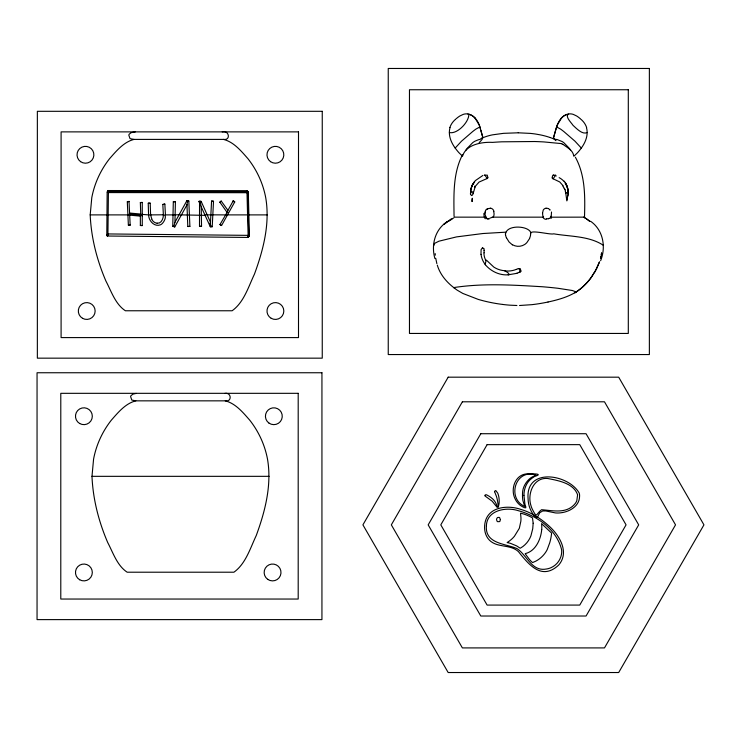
<?xml version="1.0" encoding="UTF-8"?>
<svg xmlns="http://www.w3.org/2000/svg" width="741" height="741" viewBox="0 0 741 741"><rect width="100%" height="100%" fill="white"/><g stroke="black" fill="none" stroke-linecap="round" stroke-linejoin="round"><path stroke-width="1.11" d="M140.734 214.186L140.355 202.552L142.263 202.413L142.253 225.588L140.355 225.486L140.355 216.122L141.707 215.149M584.51 216.604C585.094 196.578 585.353 175.33 575.387 157.212M520.154 271.873A1.51 1.343 -1.1 0 0 520.654 271.549L520.71 271.419M246.762 192.79A1.853 0.695 -31.6 0 1 246.734 192.114A1.056 0.843 -89.9 0 1 247.281 190.669L107.973 190.539A1.056 0.871 -89.9 0 1 108.566 191.938L107.158 191.984L106.797 234.906M108.158 214.955L107.936 233.943L248.124 235.36L247.577 214.973M219.66 202.293L221.216 201.07L227.932 210.333L233.369 200.616L234.74 201.95L221.559 225.533L219.864 224.532M248.596 236.759L247.753 236.648L247.79 235.916A1.056 0.852 -89.4 0 0 248.383 237.444L107.241 236.018L106.824 234.916M142.476 214.353A1.547 0.741 -26.8 0 1 142.291 214.853L142.263 215.872L142.309 214.418L148.571 214.89L148.228 203.191L150.21 203.145L150.59 214.714M186.899 205.007L174.756 226.941L172.755 226.338L173.311 201.691L175.413 201.719L174.95 222.272L186.889 200.663L188.825 201.052L189.891 226.413L187.797 226.524L186.964 204.562M142.263 215.872L142.263 215.807A1.797 0.602 44.8 0 0 142.059 215.529L141.79 215.159M542.514 213.306L543.227 210.129A4.011 3.724 -89.9 0 1 546.006 208.23M90.198 214.89L91.791 197.643A89.411 89.411 0 0 1 98.988 175.71A91.023 91.023 0 0 1 109.566 158.694C116.328 151.025 123.701 141.976 134.028 139.401L223.486 139.401C233.813 141.976 241.177 151.025 247.939 158.694A91.023 91.023 0 0 1 258.526 175.71A89.411 89.411 0 0 1 265.713 197.643C270.169 223.55 263.333 249.912 254.441 274.151C248.43 286.776 243.919 302.356 232.128 310.766L125.386 310.766C115.337 304.171 111.335 291.315 105.926 281.08C96.932 260.147 91.162 237.694 90.198 214.89L106.908 214.89M91.986 476.333L93.579 459.096A89.411 89.411 0 0 1 100.776 437.153A91.023 91.023 0 0 1 111.354 420.147C118.115 412.468 125.479 403.419 135.816 400.844L225.273 400.844C235.601 403.419 242.965 412.468 249.726 420.147A91.023 91.023 0 0 1 260.304 437.153A89.411 89.411 0 0 1 267.501 459.096C271.956 484.994 265.121 511.355 256.229 535.595C250.217 548.229 245.706 563.799 233.915 572.209L127.174 572.209C117.124 565.624 113.114 552.767 107.714 542.532C98.72 521.599 92.949 499.147 91.986 476.333L269.103 476.333M472.017 195.365L472.526 194.827A3.186 2.26 -37.6 0 0 473.027 193.947L473.027 192.493A3.473 2.473 -37.6 0 0 472.517 191.836L471.183 191.65L470.498 193.299A6.938 4.928 -37.6 0 0 470.526 194.364L471.628 195.605M211.028 226.709L212.222 226.718L213.51 201.274L211.565 201.033L210.49 222.272L201.117 201.302L199.06 201.33L200.922 201.367M472.332 198.505L472.119 201.543M225.523 214.464L227.181 215.464M505.677 233.406C507.242 224.819 527.231 225.597 530.621 232.109M163.372 214.797L162.816 204.433L164.863 204.09L162.816 204.507M567.597 195.189A21.508 17.247 89.1 0 1 567.541 196.597L567.356 198.393A20.943 16.867 89 0 1 567.236 199.459L567.134 199.931A6.697 5.354 89.2 0 1 567.032 200.413A2.631 2.093 89.3 0 1 566.911 200.802L566.856 200.885M142.402 215.261L129.166 214.029M470.757 189.937L472.239 185.259L474.249 182.054L472.026 185.593L470.794 189.455L472.026 185.593L475.296 180.637L482.947 175.404M163.344 214.89C163.594 218.567 161.01 224.06 157.129 223.134M470.489 194.012L470.943 188.946L470.618 192.623M550.804 216.252L550.646 217.187L584.575 217.15L583.639 217.15M590.549 221.244C603.211 229.979 606.203 247.022 600.618 260.749M487.884 177.553L487.235 175.108L485.383 175.256M601.275 254.987L601.553 253.098M129.212 201.515L127.35 201.719L129.11 201.413M573.729 155.934C573.071 150.479 567.625 147.811 563.54 144.764M551.239 216.196L551.517 211.991M472.304 198.245L472.212 198.81A15.015 12.088 -89.4 0 0 472.008 201.237L472.082 201.432M587.122 132.528C582.509 134.982 576.415 128.434 572.988 125.294C571.348 122.682 564.457 116.217 568.616 113.994M107.723 191.678L107.973 190.539M600.655 257.748L601.071 255.904M187.436 202.395L187.658 201.45M210.425 222.346L210.444 223.411M473.166 193.392L475.129 186.936M600.516 258.34L600.942 256.543M450.019 127.609C447.768 135.501 451.473 143.513 456.345 149.589A49.471 49.471 0 0 0 459.059 152.831L462.282 155.943M174.932 222.328L173.894 226.255M553.731 137.298L553.37 138.752A63.18 63.18 0 0 0 550.341 137.613M553.898 136.613C556.259 128.23 557.964 116.985 567.643 114.188A12.68 12.68 0 0 0 561.752 117.791M482.891 137.733L480.14 127.813M550.628 217.261L550.294 217.993M561.697 117.745L557.306 124.96A30.261 30.261 0 0 0 556.63 126.952L553.295 138.335L555.833 139.679M210.601 226.598L212.222 226.718M210.416 226.978L205.053 215.288L206.915 214.427M599.469 261.879L594.884 271.956M599.367 262.221L596.533 268.946L590.929 277.949A62.401 62.401 0 0 1 584.297 285.442C574.664 295.242 561.085 299.142 548.034 302.022M462.634 154.508C452.732 173.459 453.844 195.615 454.048 216.326M529.658 238.426L526.953 242.474A13.338 13.301 24.7 0 1 525.943 243.502L524.823 244.41A11.689 11.624 -0.5 0 1 512.503 244.762M247.753 236.648L249.421 236.388L248.281 191.724L247.411 191.252M221.559 225.533L220.012 224.486L227.283 212.093M179.072 214.788L173.107 214.853M210.203 226.579L211.259 226.227M553.351 175.098L554.37 175.145A7.28 6.428 80.3 0 1 555.12 175.46L555.62 175.08L553.147 178.84A8.447 7.16 67.1 0 0 553.499 178.961L559.761 181.98L563.151 185.824M574.043 156.082L577.434 152.831A49.471 49.471 0 0 0 580.157 149.589C585.029 143.513 588.734 135.501 586.483 127.609M474.972 186.732L479.057 182.073L486.17 178.924A10.022 8.716 -68 0 0 486.911 178.562M223.486 139.401C230.951 140.679 229.284 130.008 222.226 131.879M225.273 400.844C232.053 402.298 231.683 392.128 224.856 393.388M567.523 196.597L568.134 195.448A6.984 5.632 33.4 0 0 568.31 194.54L567.977 192.753L566.532 192.697A3.418 2.76 33.4 0 0 565.8 193.364L566.708 199.875M142.337 202.506L140.355 202.552M188.825 201.052L186.889 200.7M175.413 201.737L173.366 201.728M561.771 143.634L543.82 141.92A68.709 10.55 -0.5 0 0 534.733 141.522L501.731 141.818A72.609 11.143 -0.5 0 0 492.515 142.383C482.28 141.818 466.117 144.338 462.606 155.999M455.465 119.347L454.233 120.533A17.969 17.969 0 0 0 449.861 127.563M221.216 201.07L219.901 202.228L226.894 212.121M456.002 118.875L457.586 117.578A26.861 26.861 0 0 1 459.994 115.911L463.181 114.41A9.79 9.79 0 0 1 467.886 113.975M474.675 187.056L474.796 186.954A3.937 3.223 -86.7 0 0 475 186.76M448.777 221.207L451.991 218.947M450.954 219.067L443.97 224.366L447.675 221.374C435.078 229.089 430.956 244.762 434.884 258.498M453.798 217.873L453.659 217.947A42.672 42.672 0 0 0 450.852 219.716M172.764 226.329L173.802 226.246M187.806 226.487L189.872 226.403M199.542 202.145L199.505 226.357L201.552 226.255L201.209 206.804L200.691 205.405M486.93 178.618L487.013 178.581A1.408 1.26 -76.5 0 0 487.865 177.812M150.219 203.229L148.33 203.219M484.957 175.45L484.651 174.811L486.179 176.979A4.279 0.482 58.1 0 1 486.865 178.266L487.013 178.581M201.126 201.737L200.237 202.006M199.681 201.7L199.144 201.932L199.607 201.737M108.566 191.947L107.195 192.002M488.273 208.591L490.412 208.249M518.95 272.503L517.107 273.133M516.236 269.418L514.097 270.15A22.295 21.47 35.8 0 1 504.667 270.808L505.001 270.947A10.504 3.974 42.1 0 1 506.381 271.678L508.687 273.383L508.993 274.615A5.261 1.991 42.1 0 1 508.141 274.828C499.49 275.457 490.903 271.308 485.355 264.759A7.651 1.278 -72.2 0 1 485.216 263.852L486.142 260.545A2.945 0.491 -72.2 0 1 486.392 260.11L493.821 267.093A21.443 20.211 33.1 0 0 504.667 270.706M516.412 269.344L517.802 268.835A8.892 7.456 -2.5 0 1 518.274 268.751M199.023 201.978L199.06 201.33M140.355 216.122L129.74 215.149M213.482 201.283L211.509 201.135M248.207 191.752L246.623 191.576L247.475 191.363M150.571 214.733L148.709 215.047M574.942 292.714L576.331 291.973L572.358 290.509L558.056 288.295A71.432 7.605 2.1 0 0 542.523 286.758C513.254 285.016 483.428 283.099 454.353 287.489L454.057 287.888L457.178 290.157L462.838 293.445L478.093 299.355A130.87 130.87 0 0 0 480.77 300.124L484.373 301.068A155.916 155.916 0 0 0 502.667 304.44M487.939 208.675L487.356 208.869A3.881 3.548 0 0 0 485.716 210.148L484.985 211.991A12.264 11.208 0 0 0 484.855 213.89L486.235 217.798A4.131 2.482 -42.4 0 0 486.596 218.484M482.391 247.957L481.094 249.634L480.992 254.348M140.355 225.486L142.337 225.514M581.315 148.052L574.97 141.179L563.892 131.602A18.293 1.788 40.5 0 0 560.622 129.119L556.621 126.933M107.112 235.036L107.89 234.869M127.304 201.709L128.369 225.116L130.175 225.144L129.684 215.159M106.695 234.86L107.853 234.86L107.816 234.369A1.056 0.871 -89.4 0 1 107.241 236.018M128.369 225.116L130.268 225.069M227.932 210.333L227.543 210.889A2.39 1.343 86.7 0 0 227.45 211.778L227.441 212.037M489.393 218.836L487.68 218.706A3.825 3.492 0 0 1 486.235 217.798M136.233 393.388L132.972 394.119L130.962 395.675A2.584 2.584 0 0 0 130.629 396.676L131.815 400.075L135.816 400.844M508.141 274.828L515.384 273.596A37.439 36.735 76.1 0 0 517.033 273.197M135.288 131.879L131.185 132.667L129.175 134.232A2.584 2.584 0 0 0 128.841 135.223L130.027 138.632L134.028 139.401M201.552 226.255L199.505 226.357M128.86 214.89L129.805 214.844A2.093 0.834 40.1 0 0 129.416 214.177M128.777 214.899L108.158 214.89L108.408 192.577L247.003 192.706L247.577 214.89L227.515 214.89M505.834 232.174L482.882 233.526L456.586 236.888L438.885 241.205L434.504 243.437L433.772 245.567M519.534 305.505L531.918 304.662A167.383 167.383 0 0 0 548.034 302.013M454.335 217.15L485.939 217.159M150.59 214.89L163.437 214.797C168.04 214.964 163.502 224.125 160.223 224.894C154.397 227.005 148.737 220.975 148.608 215.057M173.014 214.89L165.438 214.89L164.863 204.145M181.425 214.89L205.1 215.344M207.128 214.89L210.833 214.834M225.394 214.89L211.028 214.844M248.883 214.89L267.316 214.89M492.941 217.159L543.625 217.159L543.033 216.242A6.919 5.872 -61.4 0 1 542.644 213.297M518.237 132.806L530.38 133.399A105.25 105.25 0 0 1 535.632 134.047L540.106 134.834A75.804 75.804 0 0 1 549.915 137.456M518.107 132.806L503.565 133.334L492.524 134.843A51.027 51.027 0 0 0 483.623 137.437M108.621 191.558L246.66 191.678M141.976 214.871L141.355 214.705A1.565 0.482 43.7 0 0 140.707 214.121M516.912 305.496L509.91 305.172A144.189 144.189 0 0 1 504.732 304.69L502.667 304.449M520.534 271.836L520.191 271.53A4.474 2.343 -89.6 0 1 519.747 270.78L519.913 268.798A2.955 2.668 -2.9 0 0 520.099 269.103L520.46 269.659M140.355 214.019L129.564 213.047L129.027 201.385M108.075 233.934L108.353 234.128A2.418 1.047 -30.2 0 1 108.232 234.656M467.886 113.994C475 115.179 478.945 122.441 480.437 128.888M455.187 148.052L461.523 141.179L472.61 131.602A18.293 1.788 -40.5 0 1 475.87 129.119L479.881 126.933A30.261 30.261 0 0 0 479.195 124.96L474.805 117.745M546.376 218.632L547.451 218.799A4.427 2.371 16 0 0 548.553 218.808M179.322 214.381L181.128 215.381M555.352 175.506L556.259 175.988M534.743 516.282L537.392 517.348L539.781 512.707L542.644 510.984L545.756 510.947L555.287 512.902A24.444 24.444 0 0 0 560.817 512.8C569.542 511.809 579.601 506.094 579.573 496.238A8.836 8.836 0 0 0 579.23 493.117C568.755 474.268 525.573 466.941 528.074 498.536A28.001 28.001 0 0 0 532.51 513.365L533.409 514.662L537.577 517.153A79.204 79.204 0 0 1 547.451 524.647C558.594 533.89 570.181 551.675 558.714 565.022C541.717 580.935 528.852 564.614 518.394 551.582C510.234 544.042 497.23 548.081 489.384 540.133C484.54 535.215 483.66 527.629 485.383 521.182C489.523 506.251 508.743 505.047 521.053 509.475A58.076 58.076 0 0 1 533.381 514.717M584.241 217.484L585.01 217.928A36.642 36.642 0 0 1 588.484 220.309L589.79 221.355M173.894 226.32L174.756 226.931M584.445 217.585L585.371 218.141M512.42 244.91L509.039 241.936L506.464 237.75M562.715 144.236L563.206 144.551M586.576 218.919L589.577 221.161M454.687 288.305C446.842 282.469 440.098 274.642 437.301 265.13M580.499 118.875L578.916 117.578A26.861 26.861 0 0 0 576.507 115.911L573.321 114.41A9.79 9.79 0 0 0 568.616 113.975M581.037 119.347L582.269 120.533A17.969 17.969 0 0 1 586.64 127.563M603.331 245.29C589.151 235.86 570.125 236.666 553.731 233.823C550.896 235.119 529.806 229.284 530.769 233.498M564.244 181.202C567.31 184.907 568.579 189.798 568.31 194.54L568.023 189.483L565.226 182.694L567.18 186.26L568.254 193.382M520.525 269.752L520.738 270.113A1.769 1.565 3.5 0 1 520.821 271.456M486.161 217.854L485.985 217.354M201.209 206.804L204.896 214.89M564.911 189.613L564.818 189.326A12.949 10.8 89.8 0 0 564.401 188.233M480.826 130.231L482.354 135.723M482.502 136.233L482.771 137.261L480.001 139.456A11.967 5.057 -36.8 0 0 478.325 139.799L475.074 141.133A8.346 3.529 -36.8 0 0 472.665 142.689L467.062 148.496A24.416 10.309 -36.8 0 0 465.607 150.636M436.857 263.629L435.727 258.266M200.135 203.275L199.885 202.237M565.346 191.289L565.791 193.364M449.379 132.528C457.141 134.519 469.173 121.969 468.858 114.188A12.68 12.68 0 0 1 474.749 117.791M210.861 226.209L210.666 225.097M435.319 255.163L435.18 253.598M484.169 252.848L484.049 250.43M247.633 191.826L248.781 236.333M247.837 235.925A1.76 0.732 31 0 1 247.902 235.286M108.575 191.863A2.056 0.76 32.3 0 1 108.695 192.679M210.249 224.94A12.634 4.9 74.8 0 1 210.027 223.115M186.889 204.738A9.059 0.676 -76 0 1 187.399 202.46M129.768 213.186A1.334 0.546 -38.6 0 1 129.443 213.862M151.868 218.947A17.154 16.682 83.1 0 1 150.747 214.862M157.12 223.254A6.928 6.734 -89.6 0 1 151.822 219.336M200.931 205.146A19.498 6.011 78.6 0 1 200.413 203.108M234.74 201.95A1.056 0.519 29.2 0 1 233.582 201.598A1.056 0.519 29.2 0 1 233.137 200.774M534.733 516.282A15.015 15.015 0 0 1 533.427 514.652M530.602 233.508A8.364 7.549 -82.4 0 1 530.537 234.888M530.584 234.888A11.078 10.735 -79.4 0 1 529.519 238.352M506.39 237.787A10.439 10.374 88.4 0 1 505.603 234.841M505.482 234.851A8.114 7.753 82.2 0 1 505.455 233.387M493.626 211.565A7.429 6.799 31.5 0 1 493.163 217.298M492.515 216.974A4.011 2.251 -17 0 1 489.968 218.095M490.422 208.147A4.344 4.205 -34.8 0 1 493.951 211.491M486.67 209.703A4.233 3.89 -85.8 0 1 487.911 208.721M485.429 212.982A4.631 4.094 -75.5 0 1 485.438 212.139M485.244 218.771A7.549 4.001 -81.1 0 1 483.901 213.399M488.208 219.04A3.705 2.14 -21.8 0 1 486.763 218.66M551.554 217.974A7.743 2.418 81.3 0 1 551.48 218.206M549.794 209.731A3.816 3.399 77.8 0 1 550.054 210.083M548.775 208.869A4.177 3.788 80.6 0 1 549.785 209.749M546.006 208.24A5.233 4.835 88.6 0 1 548.275 208.61M546.256 219.364A4.001 3.631 -17.3 0 1 543.051 217.437M550.146 217.984A3.779 2.01 15.9 0 1 548.368 218.521M482.613 137.539A12.384 2.38 -36.2 0 1 479.168 142.587M555.417 139.401A12.514 5.28 36.8 0 1 557.241 139.577L562.123 141.54A8.262 3.492 36.8 0 1 563.827 142.689L569.199 148.191A24.055 10.161 36.8 0 1 570.635 150.219M555.982 140.614A12.819 1.028 31.7 0 1 553.518 138.234M561.974 144.041A8.271 0.472 32.7 0 1 562.614 144.439M474.592 186.473A4.492 3.751 -88 0 1 474.685 186.111M553.157 178.803A1.445 1.269 76.5 0 1 552.119 177.859M552.341 177.803A3.177 2.807 78.2 0 1 553.258 174.969M564.994 189.576A23.99 20.202 -89.7 0 1 565.439 191.261M562.854 186.074A17.923 15.542 -86.5 0 1 564.077 188.418M559.14 177.655A21.591 19.729 -62.3 0 1 564.096 181.471M565.272 183.731A23.267 21.183 -80.7 0 1 565.42 184.009M518.311 268.779A2.177 1.871 -1.2 0 1 519.96 268.668M520.08 271.817A10.226 9.355 5.9 0 1 518.876 272.345M485.8 260.387A17.182 16.293 18.4 0 1 483.929 252.838M485.411 264.732A20.581 18.96 35.2 0 1 481.029 254.348M482.391 247.939A1.26 1.121 55.9 0 1 483.678 248.68M483.91 248.633A5.28 4.659 55.7 0 1 484.142 250.449M594.699 271.854A58.53 58.53 0 0 1 574.942 292.778M601.599 252.903A47.832 47.832 0 0 1 601.303 254.737M486.392 525.74C484.91 544.024 505.39 543.459 517.061 548.627C526.999 555.194 531.677 571.802 546.312 569.023A17.877 17.877 0 0 0 551.128 567.625A18.08 18.08 0 0 0 559.751 559.399L560.715 557.167A17.441 17.441 0 0 0 561.622 549.803C556.862 529.815 537.336 515.819 518.292 510.679C506.196 506.733 486.93 510.086 486.392 525.74M494.618 491.718L495.886 495.016A20.85 20.85 0 0 1 496.85 497.785L497.368 500.018A46.414 46.414 0 0 1 498.165 506.131L498.248 507.196L499.017 503.954A23.981 23.981 0 0 0 499.184 500.86L499.128 499.527A19.562 19.562 0 0 0 497.748 493.154L495.868 490.616A1 1 0 0 0 495.312 490.699L494.886 491.042A1.306 1.306 0 0 0 494.645 491.533L494.618 491.718M577.6 494.793L576.841 500.536A10.606 10.606 0 0 1 575.22 503.537C566.708 514.18 552.897 510.549 541.541 509.706C535.419 514.55 537.327 518.895 532.362 509.289A21.822 21.822 0 0 1 531.001 505.714C527.138 494.182 533.307 477.269 547.553 478.464C558.121 480.548 573.599 483.104 577.6 494.793M523.943 495.349L524.915 504.149A25.111 25.111 0 0 0 525.777 506.714C527.101 509.817 520.719 505.844 519.719 504.871A17.525 17.525 0 0 1 515.356 499.397C510.206 490.014 514.532 475.268 526.203 473.916C528.759 473.888 545.45 473.184 534.743 476.398A24.045 24.045 0 0 0 531.658 478.482C526.351 482.372 523.943 488.93 523.943 495.349M533.159 523.239L532.723 528.768L530.899 535.91A24.138 24.138 0 0 1 522.961 546.469L520.256 548.229L519.395 547.719A51.685 51.685 0 0 0 516.579 545.867L510.53 543.366A57.613 57.613 0 0 0 507.9 542.736L507.122 542.579L507.585 542.245A28.529 28.529 0 0 0 514.421 536.28L519.33 528.287L520.858 521.173A36.559 36.559 0 0 0 520.96 517.746L520.534 513.17A44.858 44.858 0 0 1 526.267 514.93L529.509 516.301A58.669 58.669 0 0 1 531.241 517.209L532.492 517.903L533.159 523.239M522.516 493.469L522.488 496.424A34.818 34.818 0 0 0 522.877 500.49L524.674 506.436C506.538 498.304 515.375 468.238 535.947 475.037L531.278 477.528A18.414 18.414 0 0 0 528.87 479.464C525.128 483.151 522.525 488.134 522.516 493.469M500.36 519.561L499.925 521.275A1.297 1.297 0 0 1 499.545 521.608L497.693 521.683A1.612 1.612 0 0 1 497.091 521.238L496.563 519.691A3.538 3.538 0 0 1 496.637 518.876L497.433 517.551L499.045 517.366A1.538 1.538 0 0 1 499.675 517.727L500.36 519.561M541.727 529.537C540.837 539.365 535.66 551.165 525.202 553.647A22.017 22.017 0 0 0 526.156 555.046L528.935 558.788A21.498 21.498 0 0 0 531.918 562.002L532.584 562.595L535.891 561.104A27.695 27.695 0 0 0 541.541 557.084L542.745 555.898A26.472 26.472 0 0 0 547.182 549.674L549.711 542.838A49.277 49.277 0 0 0 551.128 536.716L551.647 533.159L541.56 523.609L541.727 525.573A28.102 28.102 0 0 1 541.727 529.537M485.151 495.155L485.049 495.331A1.399 1.399 0 0 0 484.92 495.924L492.163 501.185L497.248 507.455L496.572 504.797A15.959 15.959 0 0 0 492.885 499.11L491.2 497.693A46.424 46.424 0 0 0 489.153 496.248L486.448 494.747L485.151 495.155M448.175 377.178L362.914 524.86L448.175 672.532L618.689 672.532L703.95 524.86L618.689 377.178L448.175 377.178M462.384 401.798L391.331 524.86L462.384 647.912L604.48 647.912L675.533 524.86L604.48 401.798L462.384 401.798M480.798 433.717L428.168 524.869L480.798 616.021L586.057 616.021L638.686 524.869L586.057 433.717L480.798 433.717M487.115 444.646L440.802 524.86L487.115 605.082L579.749 605.082L626.062 524.86L579.749 444.646L487.115 444.646M227.543 212.63L227.996 212.176L227.543 212.648M649.366 68.468L388.247 68.468L388.247 354.55L649.366 354.55L649.366 68.468M628.303 89.744L409.467 89.744L409.467 333.441L628.303 333.441L628.303 89.744M322.252 111.307L37.356 111.307L37.356 358.162L322.252 358.162L322.252 111.307M298.503 131.879L61.095 131.879L61.095 337.59L298.503 337.59L298.503 131.879M321.937 372.751L37.05 372.751L37.05 619.615L321.937 619.615L321.937 372.751M298.197 393.323L60.79 393.323L60.79 599.043L298.197 599.043L298.197 393.323M79.685 423.519A8.42 8.42 0 0 0 92.319 416.229A8.42 8.42 0 0 0 79.685 408.93A8.42 8.42 0 0 0 79.685 423.519M79.685 579.758A8.42 8.42 0 0 0 92.319 572.46A8.42 8.42 0 0 0 79.685 565.17A8.42 8.42 0 0 0 79.685 579.758M267.723 579.351A8.42 8.42 0 0 0 280.959 573.219A8.42 8.42 0 0 0 269.029 564.818A8.42 8.42 0 0 0 267.723 579.351M268.992 423.111A8.42 8.42 0 0 0 282.228 416.979A8.42 8.42 0 0 0 270.308 408.587A8.42 8.42 0 0 0 268.992 423.111M270.548 161.668A8.42 8.42 0 0 0 283.784 155.536A8.42 8.42 0 0 0 271.864 147.135A8.42 8.42 0 0 0 270.548 161.668M271.187 318.306A8.42 8.42 0 0 0 283.822 311.016A8.42 8.42 0 0 0 271.187 303.727A8.42 8.42 0 0 0 271.187 318.306M82.52 318.306A8.42 8.42 0 0 0 95.144 311.016A8.42 8.42 0 0 0 82.52 303.727A8.42 8.42 0 0 0 82.52 318.306M80.602 161.668A8.42 8.42 0 0 0 93.838 155.536A8.42 8.42 0 0 0 81.918 147.135A8.42 8.42 0 0 0 80.602 161.668"/></g></svg>
